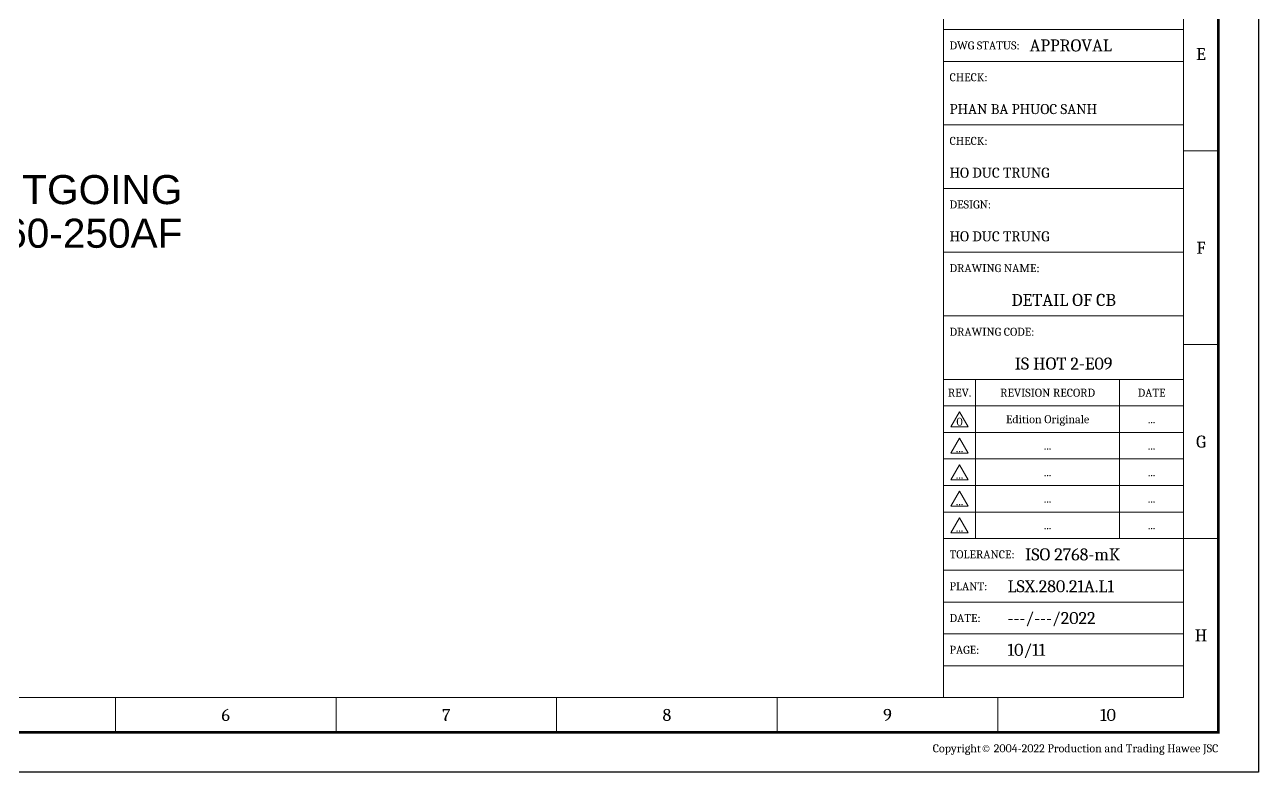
# Model space of a CAD drawing. Header units: millimetres. Extents: x -116965 to 323937, y 291661 to 566926.
# Drawn here: x -18485 to -15546, y 312088 to 313868 of the extents above; entities that cross this region are included whole.
import ezdxf
from ezdxf.enums import TextEntityAlignment as Align

# ---------------------------------------------------------------- set-up
doc = ezdxf.new("R2010")
doc.units = ezdxf.units.MM
doc.layers.get('0').update_dxf_attribs({"lineweight": 18})
doc.styles.add('hwBorder', font='Cambria.ttf')
doc.styles.get("Standard").update_dxf_attribs({"font": 'arial.ttf'})

# ---------------------------------------------------------------- blocks, each defined once
blk = doc.blocks.new('*U1980')
at = {"color": 5}
for p, q in [((285.68, 77.61), (281.34, 77.61)), ((285.68, 53.41), (281.34, 53.41)), ((285.68, 29.2), (281.34, 29.2)), ((147.84, 5), (147.84, 9.34)), ((175.41, 5), (175.41, 9.34)), ((202.98, 5), (202.98, 9.34)), ((230.54, 5), (230.54, 9.34)), ((258.11, 5), (258.11, 9.34))]:
    blk.add_line(p, q, dxfattribs=at)
at = {"color": 5, "const_width": 0.35}
blk.add_lwpolyline([(10, 198.62), (285.68, 198.62), (285.68, 5), (10, 5)], close=True, dxfattribs=at)
at = {"color": 5}
for points in [[(14.34, 194.28), (281.34, 194.28), (281.34, 9.34), (14.34, 9.34)], [(251.34, 92.76), (281.34, 92.76), (281.34, 112.63), (251.34, 112.63)], [(251.34, 92.76), (281.34, 92.76), (281.34, 88.79), (251.34, 88.79)], [(251.34, 80.85), (281.34, 80.85), (281.34, 88.79), (251.34, 88.79)], [(251.34, 72.9), (281.34, 72.9), (281.34, 80.85), (251.34, 80.85)], [(251.34, 64.96), (281.34, 64.96), (281.34, 72.9), (251.34, 72.9)], [(251.34, 57.01), (281.34, 57.01), (281.34, 64.96), (251.34, 64.96)], [(251.34, 49.07), (281.34, 49.07), (281.34, 57.01), (251.34, 57.01)], [(251.34, 49.07), (255.34, 49.07), (255.34, 45.76), (251.34, 45.76)], [(255.34, 49.07), (273.34, 49.07), (273.34, 45.76), (255.34, 45.76)], [(273.34, 49.07), (281.34, 49.07), (281.34, 45.76), (273.34, 45.76)], [(251.34, 45.76), (255.34, 45.76), (255.34, 42.44), (251.34, 42.44)], [(255.34, 45.76), (273.34, 45.76), (273.34, 42.44), (255.34, 42.44)], [(273.34, 45.76), (281.34, 45.76), (281.34, 42.44), (273.34, 42.44)], [(251.34, 42.44), (255.34, 42.44), (255.34, 39.13), (251.34, 39.13)], [(255.34, 42.44), (273.34, 42.44), (273.34, 39.13), (255.34, 39.13)], [(273.34, 42.44), (281.34, 42.44), (281.34, 39.13), (273.34, 39.13)], [(251.34, 39.13), (255.34, 39.13), (255.34, 35.82), (251.34, 35.82)], [(255.34, 39.13), (273.34, 39.13), (273.34, 35.82), (255.34, 35.82)], [(273.34, 39.13), (281.34, 39.13), (281.34, 35.82), (273.34, 35.82)], [(251.34, 35.82), (255.34, 35.82), (255.34, 32.51), (251.34, 32.51)], [(255.34, 35.82), (273.34, 35.82), (273.34, 32.51), (255.34, 32.51)], [(273.34, 35.82), (281.34, 35.82), (281.34, 32.51), (273.34, 32.51)], [(251.34, 32.51), (255.34, 32.51), (255.34, 29.2), (251.34, 29.2)], [(255.34, 32.51), (273.34, 32.51), (273.34, 29.2), (255.34, 29.2)], [(273.34, 32.51), (281.34, 32.51), (281.34, 29.2), (273.34, 29.2)], [(251.34, 29.2), (281.34, 29.2), (281.34, 25.23), (251.34, 25.23)], [(251.34, 25.23), (281.34, 25.23), (281.34, 21.26), (251.34, 21.26)], [(251.34, 21.26), (281.34, 21.26), (281.34, 17.28), (251.34, 17.28)], [(251.34, 17.28), (281.34, 17.28), (281.34, 13.31), (251.34, 13.31)], [(251.34, 13.31), (281.34, 13.31), (281.34, 9.34), (251.34, 9.34)]]:
    blk.add_lwpolyline(points, close=True, dxfattribs=at)
at = {"color": 253}
for points in [[(253.34, 45.04), (252.26, 43.16), (254.42, 43.16)], [(253.34, 41.73), (252.26, 39.85), (254.42, 39.85)], [(253.34, 38.42), (252.26, 36.54), (254.42, 36.54)], [(253.34, 35.11), (252.26, 33.23), (254.42, 33.23)], [(253.34, 31.8), (252.26, 29.92), (254.42, 29.92)]]:
    blk.add_lwpolyline(points, close=True, dxfattribs=at)
at = {"layer": 'Defpoints', "color": 4}
blk.add_lwpolyline([(0, 203.62), (290.68, 203.62), (290.68, 0), (0, 0)], close=True, dxfattribs=at)
at = {"color": 253, "style": 'hwBorder'}
for s, height, p in [('DWG STATUS:', 1, (252.09, 90.78)), ('CHECK:', 1, (252.09, 86.81)), ('PHAN BA PHUOC SANH', 1.25, (252.09, 82.83)), ('CHECK:', 1, (252.09, 78.86)), ('HO DUC TRUNG', 1.25, (252.09, 74.89)), ('DESIGN:', 1, (252.09, 70.92)), ('HO DUC TRUNG', 1.25, (252.09, 66.94)), ('DRAWING NAME:', 1, (252.09, 62.97)), ('DRAWING CODE:', 1, (252.09, 55.02)), ('TOLERANCE:', 1, (252.09, 27.22)), ('PLANT:', 1, (252.09, 23.24)), ('LSX.280.21A.L1', 1.5, (259.34, 23.24)), ('---/---/2022', 1.5, (259.34, 19.27)), ('DATE:', 1, (252.09, 19.27)), ('PAGE:', 1, (252.09, 15.3))]:
    blk.add_text(s, height=height, dxfattribs=at).set_placement(p, align=Align.MIDDLE_LEFT)
at = {"color": 6, "style": 'hwBorder'}
blk.add_text('APPROVAL', height=1.5, dxfattribs=at).set_placement((262.09, 90.78), align=Align.MIDDLE_LEFT)
at = {"color": 253, "style": 'hwBorder'}
for s, height, p in [('E', 1.5, (283.51, 89.71)), ('F', 1.5, (283.51, 65.51)), ('REV.', 1, (253.34, 47.41)), ('REVISION RECORD', 1, (264.34, 47.41)), ('DATE', 1, (277.34, 47.41)), ('G', 1.5, (283.51, 41.3)), ('H', 1.5, (283.51, 17.1)), ('6', 1.5, (161.62, 7.17)), ('7', 1.5, (189.19, 7.17)), ('8', 1.5, (216.76, 7.17)), ('9', 1.5, (244.33, 7.17)), ('10', 1.5, (271.89, 7.17))]:
    blk.add_text(s, height=height, dxfattribs=at).set_placement(p, align=Align.MIDDLE_CENTER)
blk.add_text('Copyright© 2004-2022 Production and Trading Hawee JSC', height=1, dxfattribs=at).set_placement((285.68, 3), align=Align.MIDDLE_RIGHT)
at = {"color": 6, "style": 'hwBorder', "flags": 8}
for tag, p in [("DWG'SNAME", (266.34, 59)), ("DWG'SCODE2", (266.34, 51.05))]:
    blk.add_attdef(tag, text='', height=1.5, dxfattribs=at).set_placement(p, align=Align.MIDDLE_CENTER)
at = {"color": 253, "style": 'hwBorder', "flags": 8}
for tag, p in [('REV_0', (253.34, 43.79)), ('REV_MODIFY0', (264.34, 44.1)), ('REV_DATE0', (277.34, 44.1)), ('REV_1', (253.34, 40.48)), ('REV_MODIFY1', (264.34, 40.79)), ('REV_DATE1', (277.34, 40.79)), ('REV_2', (253.34, 37.17)), ('REV_MODIFY2', (264.34, 37.48)), ('REV_DATE2', (277.34, 37.48)), ('REV_3', (253.34, 33.86)), ('REV_MODIFY3', (264.34, 34.17)), ('REV_DATE3', (277.34, 34.17)), ('REV_4', (253.34, 30.55)), ('REV_MODIFY4', (264.34, 30.86)), ('REV_DATE4', (277.34, 30.86))]:
    blk.add_attdef(tag, text='', height=1, dxfattribs=at).set_placement(p, align=Align.MIDDLE_CENTER)
at = {"color": 6, "style": 'hwBorder', "flags": 8}
for tag, p in [('TOLERANCE', (261.54, 27.22)), ('PAGE', (259.34, 15.3))]:
    blk.add_attdef(tag, text='', height=1.5, dxfattribs=at).set_placement(p, align=Align.MIDDLE_LEFT)

msp = doc.modelspace()

# ---------------------------------------------------------------- block references
at = {"ltscale": 5}
ref = msp.add_blockref('*U1980', (-21087.064427, 312088.154046), dxfattribs=dict(at, xscale=19.06208696931636, yscale=19.06208696931636, zscale=19.06208696931636))
ref.add_attrib("DWG'SNAME", 'DETAIL OF CB', dxfattribs={"color": 6, "height": 28.59313045, "style": 'hwBorder', "flags": 8}).set_placement((-16010.077714, 313212.769522), align=Align.MIDDLE_CENTER)
ref.add_attrib("DWG'SCODE2", 'IS HOT 2-E09', dxfattribs={"color": 6, "height": 28.59313045, "style": 'hwBorder', "flags": 8}).set_placement((-16010.077714, 313061.315523), align=Align.MIDDLE_CENTER)
ref.add_attrib('PAGE', '10/11', dxfattribs={"color": 6, "height": 28.5931305, "style": 'hwBorder', "flags": 8}).set_placement((-16143.512323, 312379.773477), align=Align.MIDDLE_LEFT)
ref.add_attrib('TOLERANCE', 'ISO 2768-mK', dxfattribs={"color": 6, "height": 28.59313045, "style": 'hwBorder'}).set_placement((-16101.575732, 312606.953524), align=Align.MIDDLE_LEFT)
ref.add_attrib('REV_0', '0', dxfattribs={"color": 253, "height": 19.062087, "style": 'hwBorder', "flags": 8}).set_placement((-16257.884845, 312922.837086), align=Align.MIDDLE_CENTER)
ref.add_attrib('REV_DATE0', '...', dxfattribs={"color": 253, "height": 19.062087, "style": 'hwBorder', "flags": 8}).set_placement((-15800.394758, 312928.793988), align=Align.MIDDLE_CENTER)
ref.add_attrib('REV_MODIFY0', 'Edition Originale', dxfattribs={"color": 253, "height": 19.06208697, "style": 'hwBorder', "flags": 8}).set_placement((-16048.201888, 312928.793988), align=Align.MIDDLE_CENTER)
ref.add_attrib('REV_1', '...', dxfattribs={"color": 253, "height": 19.062087, "style": 'hwBorder', "flags": 8}).set_placement((-16257.884845, 312859.73014), align=Align.MIDDLE_CENTER)
ref.add_attrib('REV_DATE1', '...', dxfattribs={"color": 253, "height": 19.062087, "style": 'hwBorder', "flags": 8}).set_placement((-15800.394758, 312865.687043), align=Align.MIDDLE_CENTER)
ref.add_attrib('REV_MODIFY1', '...', dxfattribs={"color": 253, "height": 19.062087, "style": 'hwBorder', "flags": 8}).set_placement((-16048.201888, 312865.687043), align=Align.MIDDLE_CENTER)
ref.add_attrib('REV_2', '...', dxfattribs={"color": 253, "height": 19.062087, "style": 'hwBorder', "flags": 8}).set_placement((-16257.884845, 312796.625101), align=Align.MIDDLE_CENTER)
ref.add_attrib('REV_DATE2', '...', dxfattribs={"color": 253, "height": 19.062087, "style": 'hwBorder', "flags": 8}).set_placement((-15800.394758, 312802.582004), align=Align.MIDDLE_CENTER)
ref.add_attrib('REV_MODIFY2', '...', dxfattribs={"color": 253, "height": 19.062087, "style": 'hwBorder', "flags": 8}).set_placement((-16048.201888, 312802.582004), align=Align.MIDDLE_CENTER)
ref.add_attrib('REV_3', '...', dxfattribs={"color": 253, "height": 19.062087, "style": 'hwBorder', "flags": 8}).set_placement((-16257.884845, 312733.520063), align=Align.MIDDLE_CENTER)
ref.add_attrib('REV_DATE3', '...', dxfattribs={"color": 253, "height": 19.062087, "style": 'hwBorder', "flags": 8}).set_placement((-15800.394758, 312739.476965), align=Align.MIDDLE_CENTER)
ref.add_attrib('REV_MODIFY3', '...', dxfattribs={"color": 253, "height": 19.062087, "style": 'hwBorder', "flags": 8}).set_placement((-16048.201888, 312739.476965), align=Align.MIDDLE_CENTER)
ref.add_attrib('REV_4', '...', dxfattribs={"color": 253, "height": 19.062087, "style": 'hwBorder', "flags": 8}).set_placement((-16257.884845, 312670.413117), align=Align.MIDDLE_CENTER)
ref.add_attrib('REV_DATE4', '...', dxfattribs={"color": 253, "height": 19.062087, "style": 'hwBorder', "flags": 8}).set_placement((-15800.394758, 312676.37002), align=Align.MIDDLE_CENTER)
ref.add_attrib('REV_MODIFY4', '...', dxfattribs={"color": 253, "height": 19.062087, "style": 'hwBorder', "flags": 8}).set_placement((-16048.201888, 312676.37002), align=Align.MIDDLE_CENTER)

# ---------------------------------------------------------------- texts
at = {"color": 7, "linetype": 'Continuous', "insert": (-18679.046895, 313510.01148), "char_height": 69.23076923, "width": 1420.7481594, "attachment_point": 2, "line_spacing_factor": 0.9}
msp.add_mtext('INCOMING & OUTGOING\\PMCCB-4P-100-160-250AF', dxfattribs=at)

doc.saveas('drawing.dxf')
